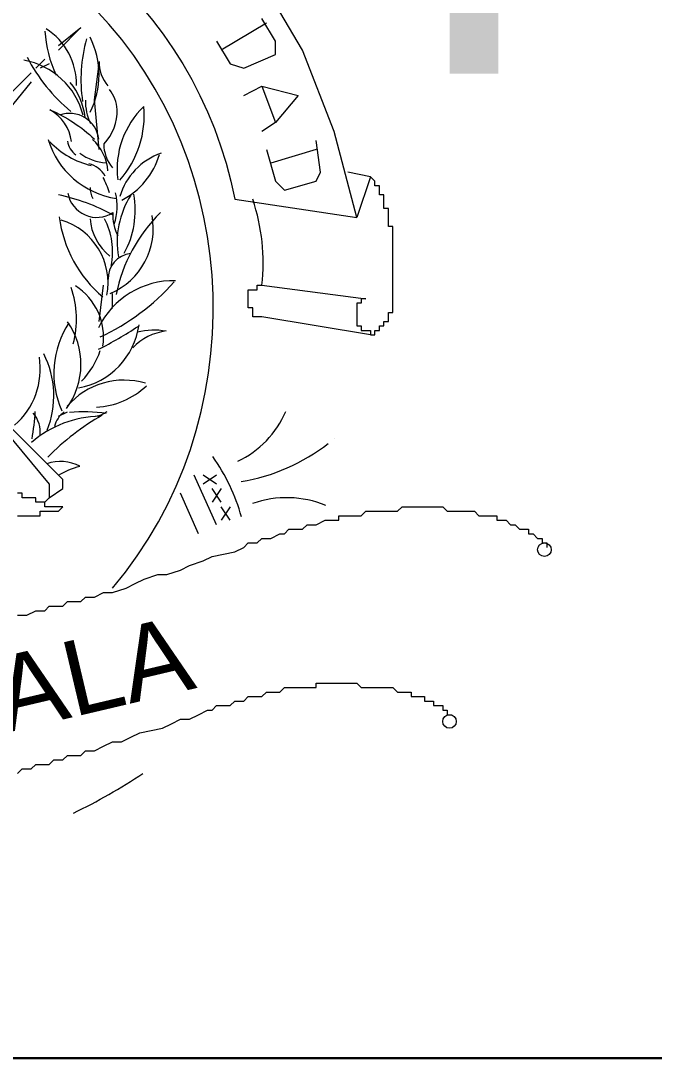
# Model space of a CAD drawing. Header units: millimetres. Extents: x 2405 to 2491, y 1861 to 1993.
# Drawn here: x 2420.783 to 2423.157, y 1983.086 to 1986.975 of the extents above; entities that cross this region are included whole.
import ezdxf

# ---------------------------------------------------------------- set-up
doc = ezdxf.new("R2010")
doc.units = ezdxf.units.MM
for name, color, linetype in [('PDF_0', 7, 'Continuous'), ('PDF_FORMATO', 7, 'Continuous'), ('PDF_Text', 7, 'Continuous')]:
    doc.layers.add(name, color=color, linetype=linetype)
doc.styles.add('PDF Arial-BoldMT', font='arial.ttf')
doc.styles.add('PDF TimesNewRomanPS-BoldMT', font='arial.ttf')

msp = doc.modelspace()

# ---------------------------------------------------------------- linework, layer by layer
at = {"layer": 'PDF_0', "lineweight": 9}
msp.add_lwpolyline([(2421.5849, 1986.3056), (2422.0424, 1986.2378), (2421.9576, 1986.5598), (2421.839, 1986.8647), (2421.6696, 1987.1528), (2421.4493, 1987.4069), (2421.2121, 1987.6103), (2421.4155, 1987.9322), (2421.1105, 1988.1186), (2420.7716, 1988.2541), (2420.4158, 1988.3558), (2420.06, 1988.3727), (2419.6872, 1988.3558), (2419.3314, 1988.2541), (2419.0095, 1988.1186), (2418.6876, 1987.9322), (2418.9078, 1987.6103), (2418.6537, 1987.4069), (2418.4504, 1987.1528), (2418.2809, 1986.8647), (2418.1454, 1986.5598), (2418.0776, 1986.2378), (2418.5182, 1986.3056, -0.825154)], format="xyb", close=True, dxfattribs=at)
for points in [[(2421.5171, 1986.8986), (2421.5679, 1986.8139), (2421.6188, 1986.797), (2421.7374, 1986.8478), (2421.7374, 1986.8986), (2421.6866, 1986.9833)], [(2420.9241, 1986.8817), (2421.0088, 1986.9495), (2420.9241, 1986.8647)], [(2421.7035, 1986.9664), (2421.5341, 1986.8647)], [(2420.8394, 1986.797), (2420.8733, 1986.8309)], [(2420.8902, 1986.8139), (2420.8563, 1986.797)], [(2421.0766, 1986.492), (2421.0596, 1986.6784), (2421.0766, 1986.8139)], [(2420.6361, 1986.5598), (2420.6191, 1986.5767), (2420.8224, 1986.78)], [(2420.8224, 1986.7461), (2420.67, 1986.5598)], [(2421.6188, 1986.6953), (2421.6866, 1986.7292), (2421.8221, 1986.6953), (2421.7374, 1986.5937), (2421.6866, 1986.5598)], [(2421.6866, 1986.7292), (2421.7374, 1986.5937)], [(2421.7035, 1986.492), (2421.7374, 1986.3734), (2421.7713, 1986.3395), (2421.8899, 1986.3734), (2421.9068, 1986.4073), (2421.8899, 1986.5259)], [(2421.8899, 1986.492), (2421.7204, 1986.4412)], [(2422.0932, 1986.3903), (2422.0085, 1986.4073)], [(2422.0932, 1985.7973), (2421.6866, 1985.8651), (2421.6696, 1985.8651), (2421.6527, 1985.8651), (2421.6527, 1985.882), (2421.6527, 1985.899), (2421.6357, 1985.899), (2421.6357, 1985.9159), (2421.6357, 1985.9329), (2421.6357, 1985.9498), (2421.6357, 1985.9667), (2421.6527, 1985.9667), (2421.6696, 1985.9667), (2421.6696, 1985.9837), (2421.6866, 1985.9837), (2422.0762, 1985.9329), (2422.0593, 1985.9329), (2422.0593, 1985.9159), (2422.0424, 1985.9159), (2422.0424, 1985.899), (2422.0424, 1985.882), (2422.0424, 1985.8651), (2422.0424, 1985.8481), (2422.0424, 1985.8312), (2422.0593, 1985.8312), (2422.0593, 1985.8143), (2422.0762, 1985.8143), (2422.0932, 1985.8143), (2422.0932, 1985.7973), (2422.1101, 1985.7973), (2422.1101, 1985.8143), (2422.1271, 1985.8143), (2422.1271, 1985.8312), (2422.144, 1985.8312), (2422.144, 1985.8481), (2422.161, 1985.8481), (2422.161, 1985.8651), (2422.161, 1985.882), (2422.1779, 1985.882), (2422.1779, 1985.899), (2422.1779, 1985.9159), (2422.1779, 1985.9329), (2422.1779, 1985.9498), (2422.1779, 1985.9667), (2422.1779, 1985.9837), (2422.1779, 1986.0006), (2422.1779, 1986.0176), (2422.1779, 1986.0345), (2422.1779, 1986.0515), (2422.1779, 1986.0684), (2422.1779, 1986.0854), (2422.1779, 1986.1023), (2422.1779, 1986.1192), (2422.1779, 1986.1362), (2422.1779, 1986.1531), (2422.1779, 1986.1701), (2422.1779, 1986.187), (2422.1779, 1986.204), (2422.161, 1986.204), (2422.161, 1986.2209), (2422.161, 1986.2378), (2422.161, 1986.2548), (2422.161, 1986.2717), (2422.144, 1986.2717), (2422.144, 1986.2887), (2422.144, 1986.3056), (2422.144, 1986.3226), (2422.1271, 1986.3226), (2422.1271, 1986.3395), (2422.1271, 1986.3564), (2422.1101, 1986.3564), (2422.1101, 1986.3734), (2422.0932, 1986.3903), (2422.0424, 1986.2378)], [(2421.0766, 1985.8481), (2421.0935, 1985.9837)], [(2420.9241, 1985.4923), (2420.958, 1985.5093)], [(2420.8902, 1985.1874), (2420.941, 1985.2212), (2420.941, 1985.2551), (2420.7208, 1985.4754), (2420.6869, 1985.4754), (2420.653, 1985.4923)], [(2420.7208, 1985.4415), (2420.8902, 1985.2382), (2420.8902, 1985.1874), (2420.8733, 1985.1704)], [(2421.9576, 1985.4076), (2421.9576, 1985.4076)], [(2421.5171, 1985.0857), (2421.4324, 1985.2721)], [(2420.7716, 1985.1196), (2420.7886, 1985.1196), (2420.8055, 1985.1196), (2420.8224, 1985.1196), (2420.8394, 1985.1196), (2420.8563, 1985.1196), (2420.8563, 1985.1365), (2420.8733, 1985.1365), (2420.8902, 1985.1365), (2420.9072, 1985.1365), (2420.9241, 1985.1365), (2420.941, 1985.1535), (2420.9241, 1985.1535), (2420.9072, 1985.1535), (2420.8902, 1985.1535), (2420.8733, 1985.1535), (2420.8733, 1985.1704), (2420.8563, 1985.1704), (2420.8394, 1985.1704), (2420.8394, 1985.1874), (2420.8224, 1985.1874), (2420.8055, 1985.1874), (2420.7886, 1985.1874), (2420.7886, 1985.2043), (2420.7716, 1985.2043)], [(2421.4493, 1985.0518), (2421.3816, 1985.2043)], [(2420.7716, 1984.7468), (2420.7886, 1984.7468), (2420.8055, 1984.7468), (2420.8394, 1984.7638), (2420.8563, 1984.7638), (2420.8733, 1984.7638), (2420.8902, 1984.7807), (2420.9241, 1984.7807), (2420.941, 1984.7807), (2420.958, 1984.7977), (2420.9749, 1984.7977), (2421.0088, 1984.7977), (2421.0258, 1984.8146), (2421.0427, 1984.8146), (2421.0596, 1984.8146), (2421.0935, 1984.8315), (2421.1105, 1984.8315), (2421.1274, 1984.8315), (2421.1783, 1984.8485), (2421.2121, 1984.8654), (2421.246, 1984.8824), (2421.2969, 1984.8993), (2421.3307, 1984.8993), (2421.3816, 1984.9163), (2421.4155, 1984.9332), (2421.4663, 1984.9502), (2421.5002, 1984.9671), (2421.5849, 1984.984), (2421.6188, 1985.001), (2421.6357, 1985.0179), (2421.6696, 1985.0179), (2421.6866, 1985.0349), (2421.7035, 1985.0349), (2421.7204, 1985.0349), (2421.7543, 1985.0518), (2421.7713, 1985.0518), (2421.7882, 1985.0688), (2421.8052, 1985.0688), (2421.839, 1985.0688), (2421.856, 1985.0857), (2421.8729, 1985.0857), (2421.8899, 1985.0857), (2421.9238, 1985.1026), (2421.9407, 1985.1026), (2421.9576, 1985.1026), (2421.9746, 1985.1026), (2421.9746, 1985.1196), (2421.9915, 1985.1196), (2422.0085, 1985.1196), (2422.0254, 1985.1196), (2422.0424, 1985.1196), (2422.0593, 1985.1196), (2422.0762, 1985.1365), (2422.0932, 1985.1365), (2422.1101, 1985.1365), (2422.1271, 1985.1365), (2422.144, 1985.1365), (2422.161, 1985.1365), (2422.1779, 1985.1365), (2422.1949, 1985.1365), (2422.2118, 1985.1535), (2422.2287, 1985.1535), (2422.2457, 1985.1535), (2422.2626, 1985.1535), (2422.2796, 1985.1535), (2422.2965, 1985.1535), (2422.3135, 1985.1535), (2422.3304, 1985.1535), (2422.3473, 1985.1535), (2422.3643, 1985.1535), (2422.3812, 1985.1365), (2422.3982, 1985.1365), (2422.4151, 1985.1365), (2422.4321, 1985.1365), (2422.449, 1985.1365), (2422.4659, 1985.1365), (2422.4829, 1985.1365), (2422.4998, 1985.1196), (2422.5168, 1985.1196), (2422.5337, 1985.1196), (2422.5507, 1985.1196), (2422.5676, 1985.1196), (2422.5676, 1985.1026), (2422.5845, 1985.1026), (2422.6015, 1985.1026), (2422.6184, 1985.0857), (2422.6354, 1985.0857), (2422.6523, 1985.0688), (2422.6693, 1985.0688), (2422.6862, 1985.0688), (2422.6862, 1985.0518), (2422.7032, 1985.0518), (2422.7201, 1985.0349), (2422.737, 1985.0349), (2422.737, 1985.0179), (2422.754, 1985.0179), (2422.754, 1985.001)], [(2420.7716, 1984.1538), (2420.7886, 1984.1708), (2420.8055, 1984.1708), (2420.8224, 1984.1708), (2420.8394, 1984.1877), (2420.8563, 1984.1877), (2420.8733, 1984.1877), (2420.8902, 1984.1877), (2420.9072, 1984.2046), (2420.9241, 1984.2046), (2420.941, 1984.2046), (2420.958, 1984.2216), (2420.9919, 1984.2216), (2421.0088, 1984.2216), (2421.0258, 1984.2385), (2421.0427, 1984.2385), (2421.0596, 1984.2385), (2421.0935, 1984.2555), (2421.1274, 1984.2724), (2421.1613, 1984.2724), (2421.1952, 1984.2894), (2421.2291, 1984.3063), (2421.3138, 1984.3232), (2421.3477, 1984.3402), (2421.3816, 1984.3571), (2421.4155, 1984.3571), (2421.4493, 1984.3741), (2421.4832, 1984.391), (2421.5002, 1984.391), (2421.5171, 1984.408), (2421.5341, 1984.408), (2421.5679, 1984.408), (2421.5849, 1984.4249), (2421.6018, 1984.4249), (2421.6188, 1984.4249), (2421.6357, 1984.4419), (2421.6527, 1984.4419), (2421.6696, 1984.4419), (2421.6866, 1984.4419), (2421.7035, 1984.4588), (2421.7204, 1984.4588), (2421.7374, 1984.4588), (2421.7543, 1984.4588), (2421.7713, 1984.4757), (2421.7882, 1984.4757), (2421.8052, 1984.4757), (2421.8221, 1984.4757), (2421.839, 1984.4757), (2421.856, 1984.4757), (2421.8729, 1984.4757), (2421.8899, 1984.4757), (2421.8899, 1984.4927), (2421.9068, 1984.4927), (2421.9238, 1984.4927), (2421.9407, 1984.4927), (2421.9576, 1984.4927), (2421.9746, 1984.4927), (2421.9915, 1984.4927), (2422.0085, 1984.4927), (2422.0254, 1984.4927), (2422.0424, 1984.4927), (2422.0593, 1984.4757), (2422.0762, 1984.4757), (2422.0932, 1984.4757), (2422.1101, 1984.4757), (2422.1271, 1984.4757), (2422.144, 1984.4757), (2422.161, 1984.4757), (2422.1779, 1984.4757), (2422.1949, 1984.4588), (2422.2118, 1984.4588), (2422.2287, 1984.4588), (2422.2457, 1984.4588), (2422.2457, 1984.4419), (2422.2626, 1984.4419), (2422.2796, 1984.4419), (2422.2965, 1984.4419), (2422.2965, 1984.4249), (2422.3135, 1984.4249), (2422.3304, 1984.4249), (2422.3304, 1984.408), (2422.3473, 1984.408), (2422.3643, 1984.408), (2422.3643, 1984.391), (2422.3812, 1984.391), (2422.3812, 1984.3741), (2422.3982, 1984.3741)]]:
    msp.add_lwpolyline(points, dxfattribs=at)
for points in [[(2421.1285, 1986.4233, -0.180829), (2421.0956, 1986.5136, 0.200709), (2421.1443, 1986.642, 0.165306), (2421.1154, 1986.7168)], [(2420.9735, 1986.5219, 0.235743), (2420.8927, 1986.6408, -0.086948), (2421.0594, 1986.5316)], [(2421.1548, 1986.378, 0.207748), (2421.2443, 1986.654, 0.234174), (2421.1464, 1986.379)], [(2420.9596, 1986.3291, 0.538579), (2421.1283, 1986.2557, 0.141444), (2421.1474, 1986.1686)], [(2421.2204, 1985.8085, -0.116727), (2421.3278, 1985.8123, 0.170056), (2421.203, 1985.7488)], [(2420.9242, 1985.272, -0.057883), (2421.0052, 1985.3056, 0.201462), (2420.8808, 1985.3144)]]:
    msp.add_lwpolyline(points, format="xyb", dxfattribs=at)
at = {"layer": 'PDF_0', "lineweight": 20}
for points in [[(2421.5171, 1985.2721), (2421.4663, 1985.2382)], [(2421.5171, 1985.2382), (2421.4663, 1985.2721)], [(2421.4832, 1985.2551), (2421.4832, 1985.2551)], [(2421.5341, 1985.2212), (2421.5002, 1985.1704)], [(2421.5341, 1985.1704), (2421.5002, 1985.2212)], [(2421.5171, 1985.1874), (2421.5171, 1985.1874)], [(2421.5679, 1985.1535), (2421.5341, 1985.1026)], [(2421.5679, 1985.1026), (2421.5341, 1985.1535)], [(2421.551, 1985.1196), (2421.551, 1985.1196)]]:
    msp.add_lwpolyline(points, dxfattribs=at)
at = {"layer": 'PDF_0', "lineweight": 9}
for centre in [(2422.7455, 1984.9925), (2422.3897, 1984.3487)]:
    msp.add_circle(centre, 0.0254, dxfattribs=at)
for centre, radius, start, end in [((2420.7462, 1986.7377), 0.2457, 358.7148, 57.4869), ((2421.3053, 1986.9579), 0.432, 182.9061, 205.5826), ((2421.5764, 1986.7546), 0.5676, 164.4654, 188.3275), ((2420.7631, 1986.7716), 0.3134, 333.5227, 26.8179), ((2420.7462, 1986.5513), 0.2796, 14.3266, 79.9756), ((2421.3731, 1987.1274), 0.6354, 207.0101, 230.7889), ((2421.2206, 1986.8224), 0.144, 179.864, 219.4711), ((2420.78, 1986.5852), 0.2457, 6.4017, 40.0862), ((2421.2037, 1986.6699), 0.1779, 177.4477, 206.6781), ((2420.9665, 1986.5174), 0.1101, 6.9313, 110.0309), ((2421.1867, 1986.6191), 0.3135, 196.4909, 261.6935), ((2421.119, 1986.7377), 0.3134, 223.6357, 256.8048), ((2421.0342, 1986.5343), 0.0762, 187.6426, 234.041), ((2420.9326, 1986.3988), 0.1779, 4.234, 47.6477), ((2421.119, 1986.6361), 0.1949, 234.046, 265.3654), ((2421.39, 1986.2463), 0.2457, 109.0672, 163.5741), ((2421.0173, 1986.348), 0.0932, 28.4204, 76.8015), ((2421.0343, 1986.5513), 0.2795, 297.1563, 343.857), ((2420.831, 1986.2463), 0.2964, 16.4884, 28.423), ((2420.7632, 1985.5687), 0.7708, 61.5839, 77.9446), ((2421.1189, 1986.348), 0.0762, 178.3684, 211.3002), ((2420.9326, 1986.2802), 0.2118, 341.4712, 13.4907), ((2421.4748, 1986.1447), 0.3304, 147.7666, 189.5965), ((2420.8818, 1986.2633), 0.3304, 331.0336, 10.652), ((2420.9453, 1986.0684), 0.7461, 353.4802, 18.5378), ((2421.0173, 1986.1955), 0.2626, 292.6995, 10.8037), ((2421.7342, 1985.8262), 0.6064, 134.8197, 168.3509), ((2421.39, 1986.2971), 0.4659, 187.0701, 230.0762), ((2420.8648, 1985.9922), 0.2457, 349.2158, 73.3458), ((2421.2376, 1986.2463), 0.1949, 183.8891, 231.7944), ((2420.8648, 1986.1108), 0.2626, 348.167, 27.7303), ((2421.2037, 1986.0091), 0.0932, 95.1627, 182.7421), ((2420.6276, 1985.8566), 0.3643, 345.2448, 18.935), ((2420.8648, 1985.7888), 0.2287, 351.4583, 57.4247), ((2421.3562, 1985.6872), 0.3135, 88.677, 154.1055), ((2420.7293, 1986.5513), 0.8387, 294.7681, 318.521), ((2420.3224, 1985.9413), 0.8051, 356.7099, 0.8015), ((2421.2545, 1985.6533), 0.3473, 146.92, 203.758), ((2420.7293, 1985.6872), 0.2796, 323.8002, 34.8595), ((2420.9495, 1985.8736), 0.2796, 280.344, 352.1455), ((2420.4415, 1987.0082), 1.4141, 296.5758, 303.528), ((2420.814, 1985.8227), 0.2795, 314.8269, 342.626), ((2420.5768, 1985.6702), 0.2796, 310.9023, 9.0526), ((2420.5598, 1985.5686), 0.3473, 338.2804, 27.0258), ((2421.1698, 1985.3483), 0.2796, 73.2364, 139.3237), ((2421.0512, 1985.8227), 0.2965, 273.0268, 313.2792), ((2419.8988, 1985.5686), 0.9406, 350.1462, 356.4726), ((2420.7462, 1985.433), 0.1101, 352.862, 40.5574), ((2421.0004, 1985.433), 0.0932, 125.8484, 166.8288), ((2421.0173, 1984.9587), 0.5506, 80.9808, 95.3308), ((2421.0511, 1985.5856), 0.0933, 277.8191, 306.7034), ((2421.4409, 1985.6533), 0.3643, 295.2236, 336.9962), ((2421.0851, 1985.0941), 0.3982, 90.7374, 131.0863), ((2421.5764, 1984.6537), 0.9742, 120.0909, 135.2585), ((2421.4917, 1985.9583), 0.7201, 279.4039, 308.0065), ((2420.9156, 1984.9247), 0.7201, 15.3376, 35.3327), ((2421.7797, 1984.8062), 0.3812, 67.3998, 109.5534), ((2420.0686, 1985.9072), 2.1092, 295.6244, 303.7772)]:
    msp.add_arc(centre, radius, start, end, dxfattribs=at)
msp.add_ellipse((2420.0515, 1985.8974), major_axis=(0, 1.5604), ratio=0.931245, start_param=3.975254, end_param=8.591117, dxfattribs=at)
at = {"layer": 'PDF_FORMATO', "lineweight": 30}
msp.add_lwpolyline([(2417.0271, 1983.0864), (2442.8996, 1983.0864), (2442.8996, 1989.0843)], dxfattribs=at)

# ---------------------------------------------------------------- texts
at = {"layer": 'PDF_Text', "insert": (2422.2294, 1987.4671), "char_height": 1.400168, "attachment_point": 4, "style": 'PDF Arial-BoldMT'}
msp.add_mtext('REGISTRO GENERAL', dxfattribs=at)
at = {"layer": 'PDF_Text', "insert": (2420.3729, 1984.3663), "char_height": 0.2813, "attachment_point": 4, "rotation": 13.2659, "style": 'PDF TimesNewRomanPS-BoldMT'}
msp.add_mtext('MALA', dxfattribs=at)

doc.saveas('drawing.dxf')
